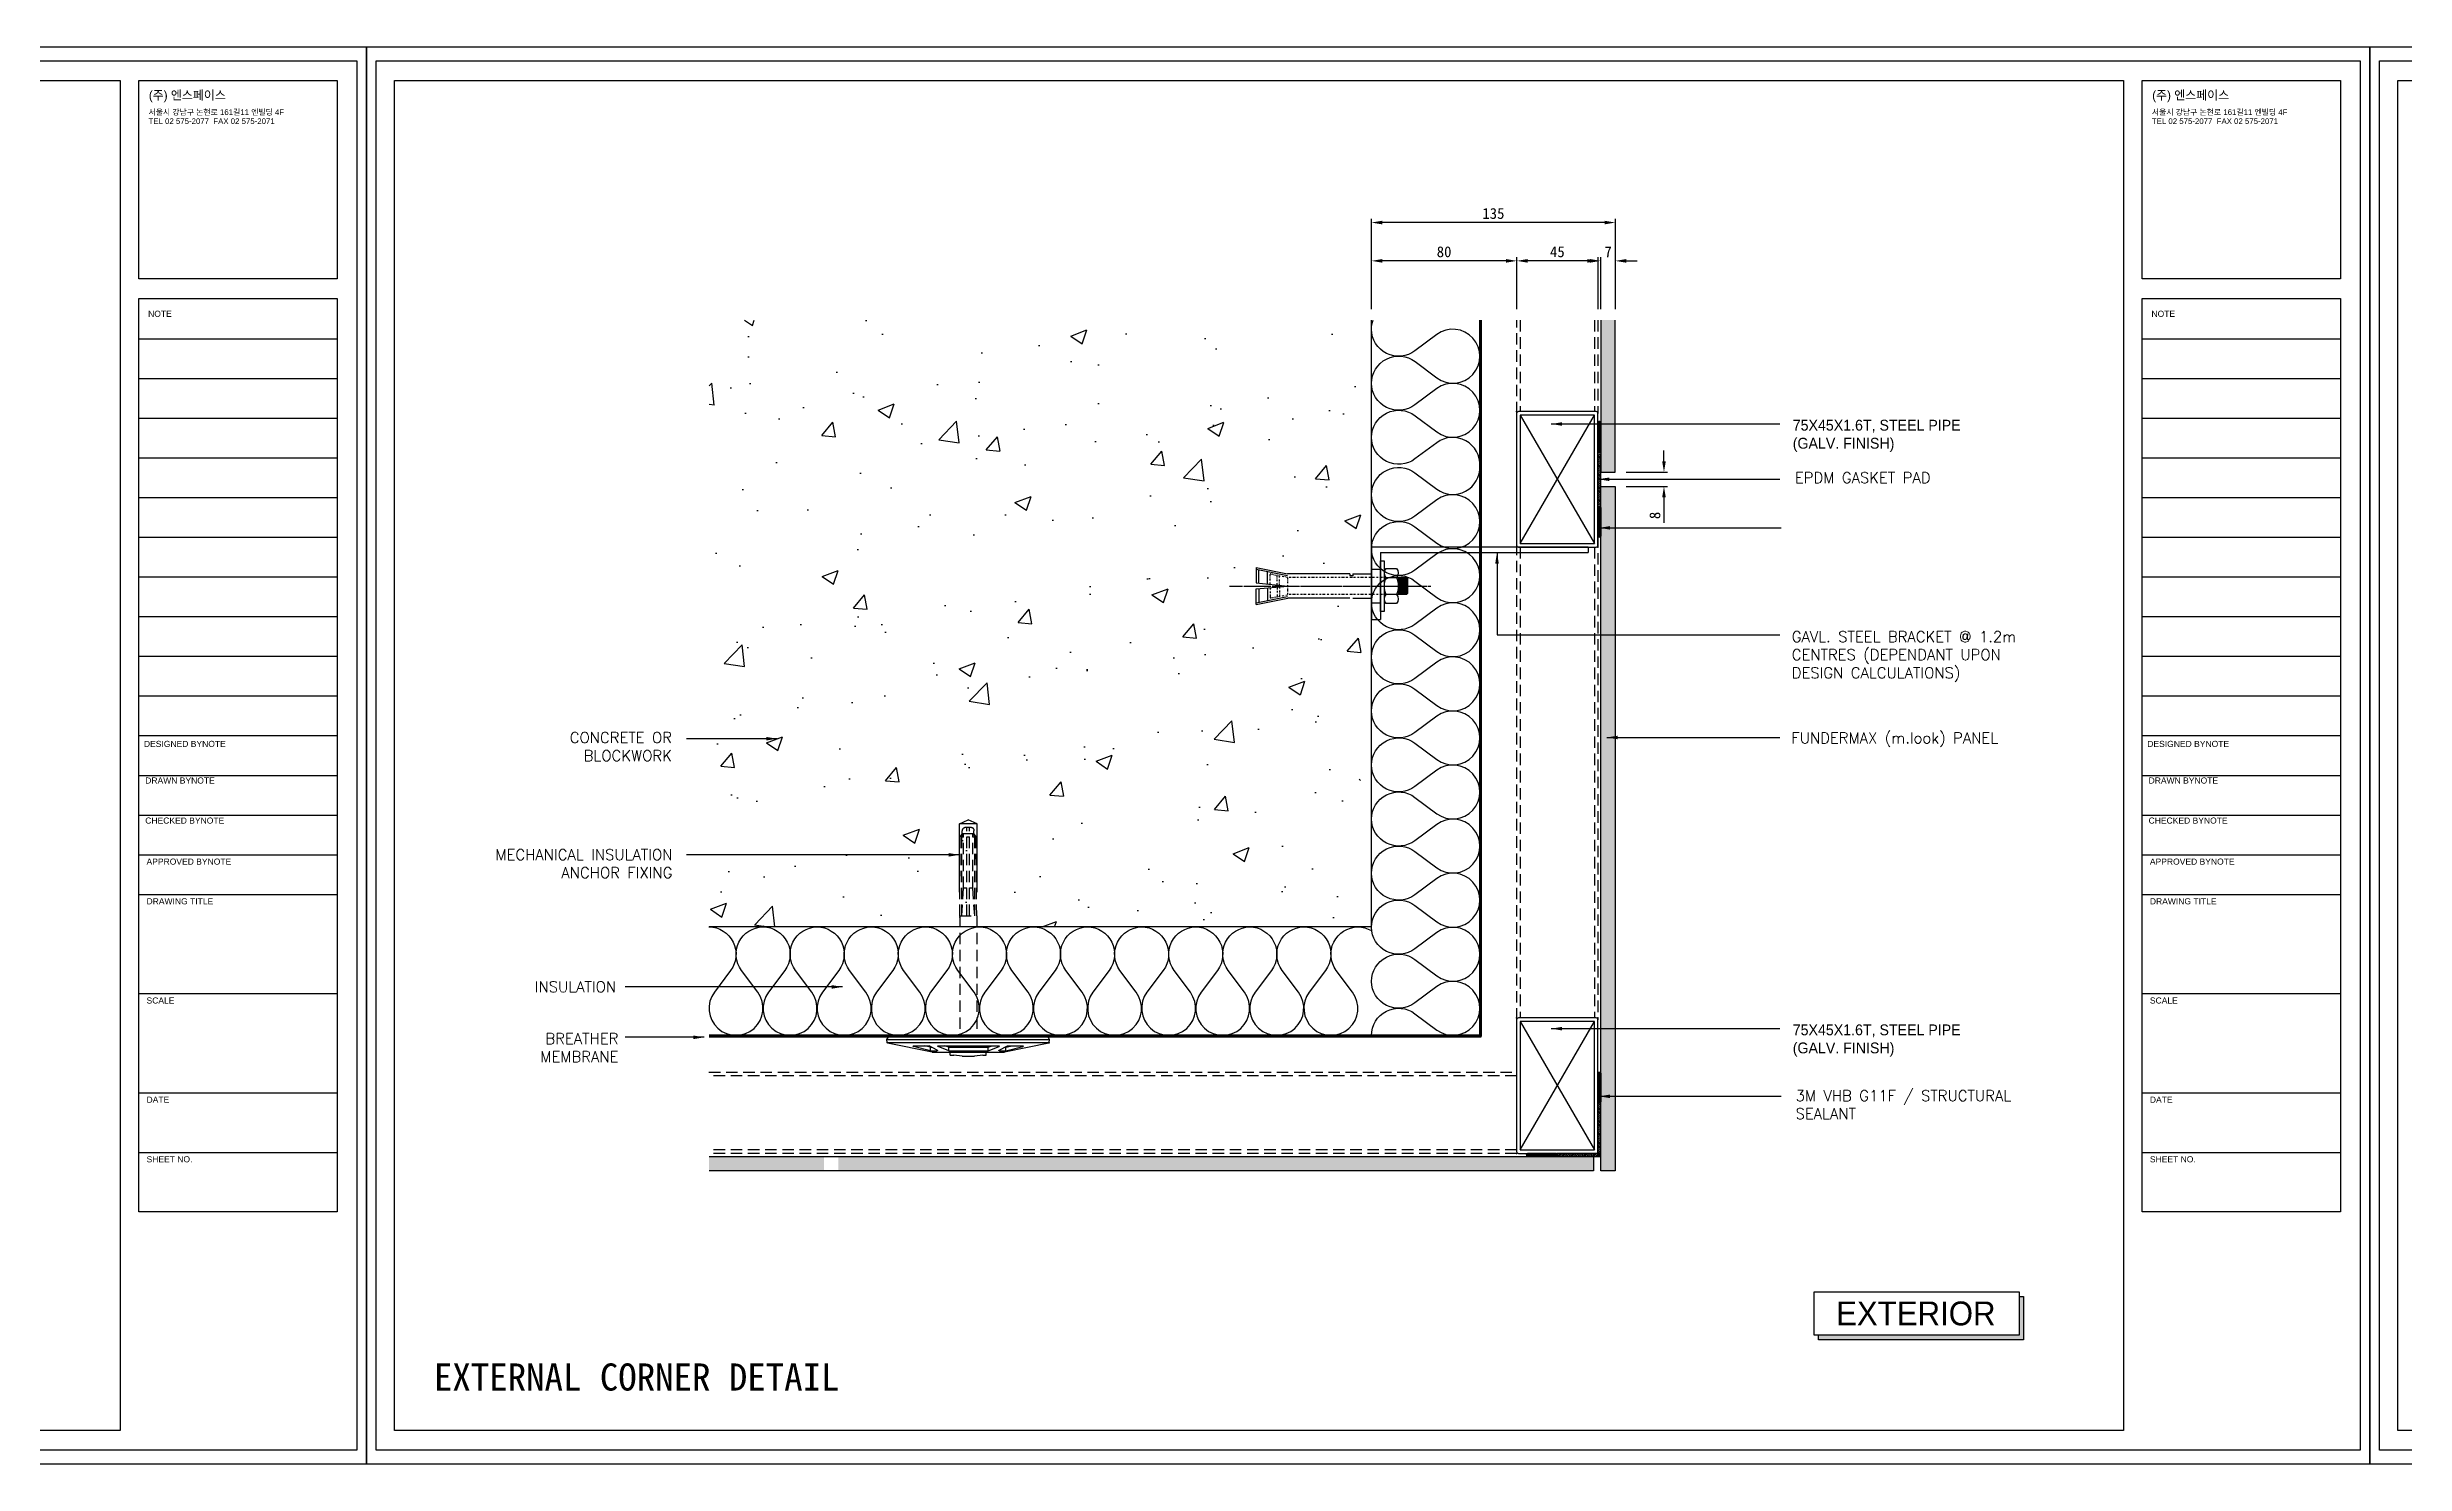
# Model space of a CAD drawing. Header units: millimetres. Extents: x 6755 to 21493, y 282 to 5565.
# Drawn here: x 17990 to 19294, y 2635 to 3419 of the extents above; entities that cross this region are included whole.
import ezdxf

# ---------------------------------------------------------------- set-up
doc = ezdxf.new("R2010")
doc.units = ezdxf.units.MM
doc.header["$MEASUREMENT"] = 0
for name, pattern in [('CENTER', [7.75, 7.25, -0.25, 0, -0.25]), ('DASHDOTX2', [2, 1, -0.5, 0, -0.5]), ('DASHED2', [9.525, 6.35, -3.175]), ('HIDDEN', [0.375, 0.25, -0.125])]:
    doc.linetypes.add(name, pattern=pattern)
for name, color, linetype in [('3', 3, 'Continuous'), ('Bolt', 1, 'Continuous'), ('BREATHER', 150, 'Continuous'), ('DIM', 1, 'Continuous'), ('Dims', 1, 'Continuous'), ('Dämmstoff Miwo', 6, 'Continuous'), ('INSULATION', 2, 'Continuous'), ('Pressings', 3, 'Continuous'), ('Rohbau', 4, 'Continuous'), ('Structure', 6, 'Continuous')]:
    doc.layers.add(name, color=color, linetype=linetype)
for name, color, linetype, true_color in [('4', 4, 'Continuous', 0x00ffff), ('Components', 7, 'Continuous', 0x000000), ('nt', 7, 'Continuous', 0x994c00), ('TE 07', 7, 'Continuous', 0x000000), ('TEXT', 2, 'Continuous', 0xffff00)]:
    doc.layers.add(name, color=color, linetype=linetype, true_color=true_color)
doc.styles.add('Arial', font='arial.ttf')
doc.styles.add('HY울릉도L', font='Dotum.ttf')
doc.styles.add('style1', font='simplex.shx')
doc.dimstyles.new('Telling', dxfattribs={"dimscale": 2, "dimtxt": 3, "dimasz": 3, "dimexe": 1, "dimexo": 3, "dimgap": 1, "dimtad": 1, "dimdec": 1, "dimrnd": 1, "dimdsep": 46, "dimtxsty": 'Standard', "dimcen": 3, "dimclrd": 1, "dimclre": 1, "dimclrt": 2, "dimadec": 0, "dimazin": 0, "dimtfac": 1, "dimtdec": 1, "dimtofl": 0, "dimtmove": 0, "dimatfit": 0, "dimfxl": 1, "dimtolj": 1, "dimtzin": 0, "dimlwe": -1, "dimarcsym": 0})

# ---------------------------------------------------------------- blocks, each defined once
blk = doc.blocks.new('AL-TEMPLATE')
at = {"color": 9, "true_color": 0xc0c0c0}
for p, q in [((2716.82, 1392.97), (2800.02, 1392.97)), ((2716.82, 1376.33), (2800.02, 1376.33)), ((2716.82, 1359.69), (2800.02, 1359.69)), ((2716.82, 1343.05), (2800.02, 1343.05)), ((2716.82, 1326.41), (2800.02, 1326.41)), ((2716.82, 1309.77), (2800.02, 1309.77)), ((2716.82, 1293.13), (2800.02, 1293.13)), ((2716.82, 1276.49), (2800.02, 1276.49)), ((2716.82, 1259.85), (2800.02, 1259.85)), ((2716.82, 1243.21), (2800.02, 1243.21)), ((2716.82, 1209.93), (2800.02, 1209.93)), ((2716.82, 1193.29), (2800.02, 1193.29)), ((2716.82, 1176.65), (2800.02, 1176.65)), ((2716.82, 1118.41), (2800.02, 1118.41)), ((2716.82, 1076.81), (2800.02, 1076.81)), ((2716.82, 1051.85), (2800.02, 1051.85))]:
    blk.add_line(p, q, dxfattribs=at)
for points in [[(1976.34, 1509.45), (2808.34, 1509.45), (2808.34, 927.05), (1976.34, 927.05)], [(2716.82, 1501.32), (2800.02, 1501.32), (2800.02, 1418.12), (2716.82, 1418.12)], [(2716.82, 1409.8), (2800.02, 1409.8), (2800.02, 1026.89), (2716.82, 1026.89)]]:
    blk.add_lwpolyline(points, close=True, dxfattribs=at)
for points in [[(2716.82, 1226.57), (2800.02, 1226.57)], [(2716.82, 1160.01), (2800.02, 1160.01)]]:
    blk.add_lwpolyline(points, dxfattribs=at)
at = {"layer": 'nt', "color": 254, "linetype": 'Continuous', "true_color": 0xd6d6d6}
blk.add_lwpolyline([(1972.34, 1515.25), (1972.34, 921.25), (2812.34, 921.25), (2812.34, 1515.25)], close=True, dxfattribs=at)
at = {"layer": 'TE 07'}
blk.add_lwpolyline([(1984.07, 1501.32), (2709.08, 1501.32), (2709.08, 935.18), (1984.07, 935.18)], close=True, dxfattribs=at)
at = {"color": 150, "true_color": 0x007fff, "insert": (2721.06, 1496.93), "char_height": 3.6698, "width": 35.1369, "attachment_point": 1, "line_spacing_factor": 0.963855}
blk.add_mtext('\\fExpo M;(주) 엔스페이스', dxfattribs=at)
at = {"color": 7, "true_color": 0xffffff, "insert": (2720.94, 1489.17), "char_height": 2.3487, "width": 61.8214, "attachment_point": 1, "line_spacing_factor": 0.963855, "style": 'Arial'}
blk.add_mtext('\\fArial;서울시 강남구 논현로 161길11 엔빌딩 4F\\PTEL 02 575-2077  FAX 02 575-2071', dxfattribs=at)
at = {"color": 9, "true_color": 0xc0c0c0, "char_height": 2.5559, "attachment_point": 1, "line_spacing_factor": 0.963855}
for s, insert, width in [('\\fArial;NOTE', (2720.76, 1404.73), 11.9173), ('\\fArial;DESIGNED BYNOTE', (2719.01, 1224.39), 36.0906), ('\\fArial;DRAWN BYNOTE', (2719.56, 1209.04), 30.9788), ('\\fArial;CHECKED BYNOTE', (2719.56, 1192.25), 35.0282), ('\\fArial;APPROVED BYNOTE', (2720.1, 1175.04), 37.5533), ('\\fArial;DRAWING TITLE', (2720.1, 1158.4), 29.8086), ('\\fArial;SCALE', (2720.1, 1116.8), 13.8111), ('\\fArial;DATE', (2720.1, 1075.2), 11.517), ('\\fArial;SHEET NO.', (2720.1, 1050.24), 21.1247)]:
    blk.add_mtext(s, dxfattribs=dict(at, insert=insert, width=width))
blk = doc.blocks.new('al-anchor')
at = {"layer": 'Bolt', "linetype": 'CENTER'}
blk.add_line((450.1, 842.4), (450.1, 731), dxfattribs=at)
at = {"layer": 'Bolt'}
for p, q in [((439.9, 827.7), (443.4, 810.2)), ((439.9, 827.7), (448.5, 827.7)), ((440.8, 827.7), (444.3, 810.3)), ((448.6, 826.2), (441.2, 826.2)), ((448.5, 827.7), (450.1, 810.2)), ((451.8, 827.7), (450.1, 810.2)), ((451.7, 826.2), (459.1, 826.2)), ((460.4, 827.7), (451.8, 827.7)), ((459.4, 827.7), (455.9, 810.3)), ((460.4, 827.7), (456.9, 810.3)), ((449.1, 821.3), (442.1, 821.3)), ((443.4, 775.8), (443.4, 810.2)), ((451.2, 821.3), (458.2, 821.3)), ((456.9, 775.8), (456.9, 810.3)), ((443.4, 774.2), (443.4, 763.9)), ((455.7, 774.2), (455.7, 775.8)), ((456.9, 775.8), (455.7, 775.8)), ((456.9, 774.2), (455.7, 774.2)), ((456.9, 774.2), (456.9, 763.9)), ((440.9, 763.9), (440.9, 758.9)), ((459.4, 763.9), (440.9, 763.9)), ((459.4, 763.9), (459.4, 758.9)), ((440.4, 749.9), (440.4, 755.9)), ((445.4, 744.4), (445.4, 755.9)), ((454.9, 748.9), (445.4, 748.9)), ((454.9, 748.4), (445.4, 748.4)), ((454.9, 747.9), (445.4, 747.9)), ((454.9, 747.4), (445.4, 747.4)), ((454.9, 746.9), (445.4, 746.9)), ((454.9, 746.4), (445.4, 746.4)), ((454.9, 745.9), (445.4, 745.9)), ((454.9, 745.4), (445.4, 745.4)), ((454.9, 744.9), (445.4, 744.9)), ((454.9, 744.4), (445.4, 744.4)), ((445.4, 744.4), (445.9, 743.9)), ((454.4, 743.9), (445.9, 743.9)), ((454.4, 743.9), (454.9, 744.4)), ((454.9, 755.9), (454.9, 744.4)), ((459.9, 755.9), (459.9, 749.9))]:
    blk.add_line(p, q, dxfattribs=at)
at = {"layer": 'Bolt', "linetype": 'DASHDOTX2'}
for p, q in [((443.5, 819.5), (445.3, 810.3)), ((449.2, 820), (444, 820)), ((449.6, 816.1), (444.1, 816.1)), ((449.7, 814.8), (444.4, 814.8)), ((445.4, 755.9), (445.4, 810.2)), ((445.4, 810.2), (454.9, 810.2)), ((450.6, 814.8), (455.9, 814.8)), ((450.7, 816.1), (456.1, 816.1)), ((451.1, 820), (456.3, 820)), ((454.9, 755.9), (454.9, 810.2)), ((456.8, 819.5), (455, 810.3))]:
    blk.add_line(p, q, dxfattribs=at)
at = {"layer": 'Bolt'}
blk.add_lwpolyline([(436, 758.9), (464, 758.9), (464, 756.9), (436, 756.9)], close=True, dxfattribs=at)
at = {"layer": 'Bolt', "linetype": 'DASHDOTX2'}
for centre, start, end in [((444, 819.5), 91.5299, 176.3045), ((456.3, 819.5), 3.6955, 88.4701)]:
    blk.add_arc(centre, 0.513, start, end, dxfattribs=at)
at = {"layer": 'Bolt'}
for centre, radius, start, end in [((442.9, 753.3), 3.58, 45.683, 134.317), ((450.1, 745.3), 11.6, 65.7903, 114.2097), ((457.4, 753.3), 3.58, 45.683, 134.317), ((442.9, 752.4), 3.58, 225.683, 314.317), ((450.1, 760.4), 11.6, 245.7903, 294.2097), ((457.4, 752.4), 3.58, 225.683, 314.317)]:
    blk.add_arc(centre, radius, start, end, dxfattribs=at)
blk = doc.blocks.new('AL-BRACKET')
at = {"layer": 'Pressings'}
for p, q in [((-5145.6, 4124.6), (-5185.6, 4124.6)), ((-5185.6, 4124.6), (-5185.6, 4119.6)), ((-5145.6, 4004.6), (-5145.6, 4124.6)), ((-5148.6, 4119.6), (-5185.6, 4119.6)), ((-5148.6, 4119.6), (-5148.6, 4004.6)), ((-5145.6, 4004.6), (-5148.6, 4004.6))]:
    blk.add_line(p, q, dxfattribs=at)
blk = doc.blocks.new('*D141')
at = {"layer": 'Defpoints', "color": 0, "transparency": 16777216}
for p in [(18857.5, 3183.4), (18857.5, 3175.4), (18884.4, 3183.4)]:
    blk.add_point(p, dxfattribs=at)
at = {"layer": 'Dims', "color": 1, "lineweight": -2, "transparency": 16777216}
for p, q in [((18884.4, 3189.4), (18884.4, 3195.4)), ((18884.4, 3169.4), (18884.4, 3155.4))]:
    blk.add_line(p, q, dxfattribs=at)
at = {"layer": 'Dims', "color": 1, "transparency": 16777216}
for p, q in [((18863.5, 3183.4), (18886.4, 3183.4)), ((18863.5, 3175.4), (18886.4, 3175.4))]:
    blk.add_line(p, q, dxfattribs=at)
for points in [[(18883.4, 3189.4), (18885.4, 3189.4), (18884.4, 3183.4)], [(18883.4, 3169.4), (18885.4, 3169.4), (18884.4, 3175.4)]]:
    blk.add_solid(points, dxfattribs=at)
at = {"layer": 'Dims', "color": 2, "transparency": 16777216, "insert": (18879.4, 3159.4), "char_height": 6, "attachment_point": 5, "rotation": 90}
blk.add_mtext('\\A1;8', dxfattribs=at)
blk = doc.blocks.new('75-45_pipe')
at = {"layer": '3', "color": 4}
for p, q in [((-3668.1, 5689.5), (-3739.1, 5648.5)), ((-3739.1, 5689.5), (-3668.1, 5648.5))]:
    blk.add_line(p, q, dxfattribs=at)
blk.add_lwpolyline([(-3740.1, 5646.5), (-3667.1, 5646.5, 0.414214), (-3666.1, 5647.5), (-3666.1, 5690.5, 0.414214), (-3667.1, 5691.5), (-3740.1, 5691.5, 0.414214), (-3741.1, 5690.5), (-3741.1, 5647.5, 0.414214)], format="xyb", close=True, dxfattribs=at)
blk.add_lwpolyline([(-3739.1, 5648.5), (-3668.1, 5648.5), (-3668.1, 5689.5), (-3739.1, 5689.5)], close=True, dxfattribs=at)
at = {"layer": 'DIM'}
for p in [(-3741.1, 5691.5), (-3666.1, 5691.5), (-3741.1, 5646.5), (-3666.1, 5646.5)]:
    blk.add_point(p, dxfattribs=at)
blk = doc.blocks.new('Insulation Anchor')
at = {"layer": 'Components'}
for p, q in [((23834.6, 1327.2), (23832.3, 1322.3)), ((23834.6, 1317.3), (23832.3, 1322.3)), ((23834.6, 1317.3), (23834.6, 1327.2)), ((23872.3, 1327.2), (23834.6, 1327.2)), ((23872.3, 1317.3), (23834.6, 1317.3))]:
    blk.add_line(p, q, dxfattribs=at)
for points in [[(23953.9, 1367.3), (23952.3, 1366.3)], [(23952.3, 1366.3), (23952.3, 1278.3)], [(23953.9, 1367.3), (23953.9, 1277.3)], [(23955.6, 1367.2), (23953.9, 1367.3)], [(23955.6, 1367.2), (23955.6, 1277.5)], [(23955.9, 1366.9), (23955.9, 1366.9), (23955.9, 1366.9), (23955.9, 1367), (23955.8, 1367), (23955.8, 1367.1), (23955.7, 1367.1), (23955.6, 1367.2)], [(23960.9, 1342.3), (23955.9, 1366.9)], [(23957.8, 1352.5), (23957.8, 1352.5), (23957.8, 1352.6), (23957.8, 1352.7), (23957.7, 1352.7), (23957.6, 1352.7), (23957.6, 1352.7), (23957.5, 1352.7), (23957.4, 1352.6), (23957.3, 1352.5), (23957.3, 1352.5)], [(23957.3, 1352.5), (23957.3, 1344.1)], [(23958.2, 1343.1), (23957.3, 1346.6)], [(23957.3, 1344.1), (23957.4, 1343.9)], [(23960.1, 1343.1), (23957.8, 1352.5)], [(23957.8, 1339), (23957.8, 1339), (23957.8, 1339.1), (23957.7, 1339.1), (23957.7, 1339.2), (23957.6, 1339.2), (23957.6, 1339.2), (23957.5, 1339.2), (23957.5, 1339.1), (23957.4, 1339.1), (23957.4, 1339), (23957.3, 1339), (23957.3, 1339), (23957.3, 1338.9)], [(23957.3, 1338.9), (23957.3, 1305.3)], [(23960.1, 1333.1), (23958.2, 1333.1), (23957.3, 1335.3)], [(23959.7, 1339.4), (23957.4, 1343.9)], [(23960.1, 1333.1), (23957.8, 1339)], [(23958.2, 1343.1), (23958.2, 1342.4)], [(23960.1, 1343.1), (23958.2, 1343.1)], [(23958.2, 1333.1), (23958.2, 1311.2)], [(23959.7, 1339.4), (23959.7, 1339.4), (23959.7, 1339.3), (23959.8, 1339.3), (23959.8, 1339.3), (23959.9, 1339.3), (23960, 1339.3), (23960, 1339.3), (23960, 1339.3), (23960, 1339.4), (23960.1, 1339.4), (23960.1, 1339.5), (23960.1, 1339.5)], [(23960.1, 1343.1), (23960.1, 1339.5)], [(23960.1, 1333.1), (23960.1, 1311.2)], [(23960.9, 1342.3), (23960.9, 1302.3)], [(23962.6, 1332.3), (23960.9, 1332.3)], [(23962.6, 1332.3), (23962.6, 1330.3)], [(23958.2, 1327.2), (23957.3, 1327.2)], [(23963.1, 1325.6), (23962.6, 1330.3)], [(23962.6, 1314.3), (23963.1, 1318.9)], [(23963.1, 1325.6), (23963.1, 1318.9)], [(23958.2, 1317.4), (23957.3, 1317.4)], [(23960.1, 1311.2), (23958.2, 1311.2), (23957.3, 1309)], [(23957.3, 1305.3), (23957.3, 1305.2), (23957.4, 1305.2), (23957.4, 1305.1), (23957.5, 1305.1), (23957.5, 1305.1), (23957.6, 1305.1), (23957.6, 1305.1), (23957.7, 1305.1), (23957.7, 1305.1), (23957.8, 1305.1), (23957.8, 1305.2)], [(23959.7, 1305.1), (23957.4, 1300.6)], [(23960.1, 1311.2), (23957.8, 1305.2)], [(23960.1, 1305), (23960.1, 1305.1), (23960.1, 1305.1), (23960, 1305.2), (23960, 1305.2), (23960, 1305.3), (23959.9, 1305.3), (23959.8, 1305.3), (23959.8, 1305.2), (23959.7, 1305.2), (23959.7, 1305.2), (23959.7, 1305.1)], [(23960.1, 1305), (23960.1, 1301.4)], [(23962.6, 1312.3), (23960.9, 1312.3)], [(23962.6, 1314.3), (23962.6, 1312.3)], [(23955.9, 1277.7), (23960.9, 1302.3)], [(23960.1, 1301.4), (23958.2, 1301.4), (23957.3, 1297.9)], [(23957.4, 1300.6), (23957.3, 1300.4)], [(23957.3, 1300.4), (23957.3, 1292.2)], [(23957.3, 1292.2), (23957.3, 1292.1), (23957.3, 1292), (23957.4, 1292), (23957.4, 1291.9), (23957.5, 1291.9), (23957.5, 1291.9), (23957.6, 1291.9), (23957.6, 1291.9), (23957.7, 1291.9), (23957.7, 1291.9), (23957.8, 1291.9), (23957.8, 1292), (23957.8, 1292), (23957.8, 1292.1)], [(23960.1, 1301.4), (23957.8, 1292.1)], [(23958.2, 1302.3), (23958.2, 1301.4)], [(23955.6, 1277.5), (23953.9, 1277.3), (23952.3, 1278.3)], [(23955.6, 1277.5), (23955.7, 1277.5), (23955.8, 1277.5), (23955.8, 1277.5), (23955.9, 1277.5), (23955.9, 1277.6), (23955.9, 1277.6), (23955.9, 1277.7)]]:
    blk.add_lwpolyline(points, dxfattribs=at)
at = {"layer": 'Components', "linetype": 'HIDDEN', "ltscale": 25}
for points in [[(23838.4, 1325.6), (23838.3, 1325.5), (23838.2, 1325.5), (23838.1, 1325.5), (23838, 1325.5), (23837.9, 1325.5), (23837.8, 1325.4), (23837.7, 1325.4), (23837.6, 1325.3), (23837.5, 1325.3), (23837.4, 1325.3), (23837.3, 1325.2), (23837.3, 1325.2), (23837.2, 1325.1), (23837.1, 1325.1), (23837.1, 1325), (23837, 1324.9), (23836.9, 1324.9), (23836.8, 1324.8), (23836.8, 1324.7), (23836.7, 1324.6), (23836.7, 1324.6), (23836.6, 1324.5), (23836.6, 1324.4), (23836.6, 1324.3), (23836.5, 1324.2), (23836.5, 1324.1), (23836.4, 1324), (23836.4, 1323.9), (23836.4, 1323.9), (23836.4, 1323.7), (23836.3, 1323.7), (23836.3, 1323.5)], [(23836.3, 1321), (23836.3, 1320.9), (23836.4, 1320.8), (23836.4, 1320.8), (23836.4, 1320.6), (23836.4, 1320.5), (23836.5, 1320.5), (23836.5, 1320.3), (23836.6, 1320.3), (23836.6, 1320.2), (23836.6, 1320), (23836.7, 1320), (23836.7, 1319.9), (23836.8, 1319.8), (23836.8, 1319.8), (23836.9, 1319.7), (23837, 1319.6), (23837.1, 1319.6), (23837.1, 1319.5), (23837.2, 1319.4), (23837.3, 1319.3), (23837.3, 1319.3), (23837.4, 1319.3), (23837.5, 1319.2), (23837.6, 1319.2), (23837.7, 1319.1), (23837.8, 1319.1), (23837.9, 1319.1), (23838, 1319.1), (23838.1, 1319.1), (23838.2, 1319.1), (23838.3, 1319.1), (23838.4, 1319.1)], [(23836.4, 1323.5), (23836.4, 1321)], [(23885.5, 1323), (23836.4, 1323)], [(23885.5, 1321.5), (23836.4, 1321.5)], [(23839.8, 1325.6), (23838.4, 1325.6)], [(23839.8, 1319.1), (23838.4, 1319.1)], [(23841.8, 1326.7), (23839.8, 1325.5)], [(23841.8, 1325.8), (23839.8, 1325.2)], [(23839.8, 1325.5), (23839.8, 1319.1)], [(23870, 1324.9), (23839.8, 1324.9)], [(23870, 1319.8), (23839.8, 1319.8)], [(23841.8, 1318.7), (23839.8, 1319.3)], [(23841.8, 1317.9), (23839.8, 1319.1)], [(23885.5, 1327), (23841.8, 1326.7)], [(23841.8, 1326.7), (23841.8, 1326.7)], [(23885.5, 1325.8), (23841.8, 1325.8)], [(23841.8, 1325.8), (23841.8, 1324.9)], [(23841.8, 1323), (23841.8, 1321.5)], [(23841.8, 1319.8), (23841.8, 1318.7)], [(23885.5, 1318.7), (23841.8, 1318.7)], [(23885.5, 1325.8), (23870, 1324.9)], [(23870, 1324.9), (23870, 1323)], [(23870, 1321.5), (23870, 1319.8)], [(23885.5, 1318.7), (23870, 1319.8)], [(23885.5, 1327), (23952.3, 1327)], [(23885.5, 1327), (23885.5, 1317.5)], [(23885.5, 1317.6), (23841.8, 1317.9)], [(23841.8, 1317.9), (23841.8, 1317.9)], [(23885.5, 1317.6), (23952.3, 1317.6)]]:
    blk.add_lwpolyline(points, dxfattribs=at)
blk = doc.blocks.new('*D168')
at = {"layer": 'Defpoints', "color": 0, "transparency": 16777216}
for p in [(18849.5, 3300.3), (18849.5, 3267.6), (18857.5, 3267.6)]:
    blk.add_point(p, dxfattribs=at)
at = {"layer": 'Dims', "color": 1, "transparency": 16777216}
for p, q in [((18849.5, 3273.6), (18849.5, 3302.3)), ((18857.5, 3273.6), (18857.5, 3302.3))]:
    blk.add_line(p, q, dxfattribs=at)
at = {"layer": 'Dims', "color": 1, "lineweight": -2, "transparency": 16777216}
for p, q in [((18843.5, 3300.3), (18837.5, 3300.3)), ((18863.5, 3300.3), (18869.5, 3300.3))]:
    blk.add_line(p, q, dxfattribs=at)
at = {"layer": 'Dims', "color": 1, "transparency": 16777216}
for points in [[(18843.5, 3301.3), (18843.5, 3299.3), (18849.5, 3300.3)], [(18863.5, 3301.3), (18863.5, 3299.3), (18857.5, 3300.3)]]:
    blk.add_solid(points, dxfattribs=at)
at = {"layer": 'Dims', "color": 2, "transparency": 16777216, "insert": (18853.5, 3305.3), "char_height": 6, "attachment_point": 5}
blk.add_mtext('\\A1;7', dxfattribs=at)
blk = doc.blocks.new('*D169')
at = {"layer": 'Defpoints', "color": 0, "transparency": 16777216}
for p in [(18802.9, 3300.3), (18802.9, 3267.6), (18847.9, 3267.6)]:
    blk.add_point(p, dxfattribs=at)
at = {"layer": 'Dims', "color": 1, "transparency": 16777216}
for p, q in [((18802.9, 3273.6), (18802.9, 3302.3)), ((18847.9, 3273.6), (18847.9, 3302.3))]:
    blk.add_line(p, q, dxfattribs=at)
at = {"layer": 'Dims', "color": 1, "lineweight": -2, "transparency": 16777216}
blk.add_line((18841.9, 3300.3), (18808.9, 3300.3), dxfattribs=at)
at = {"layer": 'Dims', "color": 1, "transparency": 16777216}
for points in [[(18808.9, 3301.3), (18808.9, 3299.3), (18802.9, 3300.3)], [(18841.9, 3301.3), (18841.9, 3299.3), (18847.9, 3300.3)]]:
    blk.add_solid(points, dxfattribs=at)
at = {"layer": 'Dims', "color": 2, "transparency": 16777216, "insert": (18825.4, 3305.3), "char_height": 6, "attachment_point": 5}
blk.add_mtext('\\A1;45', dxfattribs=at)
blk = doc.blocks.new('*D170')
at = {"layer": 'Defpoints', "color": 0, "transparency": 16777216}
for p in [(18722.5, 3300.3), (18722.5, 3268.2), (18802.9, 3268.2)]:
    blk.add_point(p, dxfattribs=at)
at = {"layer": 'Dims', "color": 1, "transparency": 16777216}
for p, q in [((18722.5, 3274.2), (18722.5, 3302.3)), ((18802.9, 3274.2), (18802.9, 3302.3))]:
    blk.add_line(p, q, dxfattribs=at)
at = {"layer": 'Dims', "color": 1, "lineweight": -2, "transparency": 16777216}
blk.add_line((18796.9, 3300.3), (18728.5, 3300.3), dxfattribs=at)
at = {"layer": 'Dims', "color": 1, "transparency": 16777216}
for points in [[(18728.5, 3301.3), (18728.5, 3299.3), (18722.5, 3300.3)], [(18796.9, 3301.3), (18796.9, 3299.3), (18802.9, 3300.3)]]:
    blk.add_solid(points, dxfattribs=at)
at = {"layer": 'Dims', "color": 2, "transparency": 16777216, "insert": (18762.7, 3305.3), "char_height": 6, "attachment_point": 5}
blk.add_mtext('\\A1;80', dxfattribs=at)
blk = doc.blocks.new('*D171')
at = {"layer": 'Defpoints', "color": 0, "transparency": 16777216}
for p in [(18722.5, 3321.5), (18722.5, 3267.6), (18857.5, 3267.6)]:
    blk.add_point(p, dxfattribs=at)
at = {"layer": 'Dims', "color": 1, "transparency": 16777216}
for p, q in [((18722.5, 3273.6), (18722.5, 3323.5)), ((18857.5, 3273.6), (18857.5, 3323.5))]:
    blk.add_line(p, q, dxfattribs=at)
at = {"layer": 'Dims', "color": 1, "lineweight": -2, "transparency": 16777216}
blk.add_line((18851.5, 3321.5), (18728.5, 3321.5), dxfattribs=at)
at = {"layer": 'Dims', "color": 1, "transparency": 16777216}
for points in [[(18728.5, 3322.5), (18728.5, 3320.5), (18722.5, 3321.5)], [(18851.5, 3322.5), (18851.5, 3320.5), (18857.5, 3321.5)]]:
    blk.add_solid(points, dxfattribs=at)
at = {"layer": 'Dims', "color": 2, "transparency": 16777216, "insert": (18790, 3326.5), "char_height": 6, "attachment_point": 5}
blk.add_mtext('\\A1;135', dxfattribs=at)

msp = doc.modelspace()

# ---------------------------------------------------------------- hatches: boundary and pattern name
h = msp.add_hatch()
h.set_pattern_fill('NET3', color=256, scale=0.15, angle=90, style=0)
h.set_pattern_definition([(270, (22848.43273, -1965.1876), (-0.47625, 3e-17), []), (210, (22848.43273, -1965.1876), (-0.238125, 0.4124446), []), (150, (22848.43273, -1965.1876), (0.238125, 0.4124446), [])])
h.paths.add_polyline_path([(18847.876, 3194.863, 0.41421356), (18848.376, 3194.363), (18848.976, 3194.363, 0.41421356), (18849.476, 3194.863), (18849.476, 3210.863, 0.41421356), (18848.976, 3211.363), (18848.376, 3211.363, 0.41421356), (18847.876, 3210.863)])
h = msp.add_hatch()
h.set_pattern_fill('JIS_WOOD', color=256, angle=90, style=0)
h.set_pattern_definition([(135, (22848.4327, 8300.4142), (-0.5, -0.5), [])])
h.paths.add_polyline_path([(18847.876, 3193.363), (18847.876, 3165.363), (18849.476, 3165.363), (18849.476, 3193.363)])
h = msp.add_hatch()
h.set_pattern_fill('NET3', color=256, scale=0.15, angle=90, style=0)
h.set_pattern_definition([(90, (22848.43273, 8323.9142), (-0.47625, 3e-17), []), (150, (22848.43273, 8323.9142), (-0.238125, -0.4124446), []), (210, (22848.43273, 8323.9142), (0.238125, -0.4124446), [])])
h.paths.add_polyline_path([(18848.376, 3164.363, 0.41421356), (18847.876, 3163.863), (18847.876, 3147.863, 0.41421356), (18848.376, 3147.363), (18848.976, 3147.363, 0.41421356), (18849.476, 3147.863), (18849.476, 3163.863, 0.41421356), (18848.976, 3164.363)])
h = msp.add_hatch()
h.set_pattern_fill('NET3', color=256, scale=0.15, angle=90, style=0)
h.set_pattern_definition([(90, (22848.43273, 8010.82396), (-0.47625, 3e-17), []), (150, (22848.43273, 8010.82396), (-0.238125, -0.4124446), []), (210, (22848.43273, 8010.82396), (0.238125, -0.4124446), [])])
h.paths.add_polyline_path([(18848.376, 2851.273, 0.41421356), (18847.876, 2850.773), (18847.876, 2834.773, 0.41421356), (18848.376, 2834.273), (18848.976, 2834.273, 0.41421356), (18849.476, 2834.773), (18849.476, 2850.773, 0.41421356), (18848.976, 2851.273)])
h = msp.add_hatch()
h.set_pattern_fill('JIS_WOOD', color=256, angle=-90, style=0)
h.set_pattern_definition([(315, (14848.9195, -2300.77785), (0.5, 0.5), [])])
h.paths.add_polyline_path([(18849.476, 2806.273), (18849.476, 2834.273), (18847.876, 2834.273), (18847.876, 2806.273)])
h = msp.add_hatch()
h.set_pattern_fill('NET3', color=256, scale=0.15, style=0)
h.set_pattern_definition([(180, (13648.8252, -1194.28356), (0, 0.47625), []), (120, (13648.8252, -1194.28356), (0.4124446, 0.238125), []), (60, (13648.8252, -1194.28356), (0.4124446, -0.238125), [])])
h.paths.add_polyline_path([(18808.876, 2806.273, 0.41421356), (18808.376, 2805.773), (18808.376, 2805.173, 0.41421356), (18808.876, 2804.673), (18824.876, 2804.673, 0.41421356), (18825.376, 2805.173), (18825.376, 2805.773, 0.41421356), (18824.876, 2806.273)])
h = msp.add_hatch()
h.set_pattern_fill('JIS_WOOD', color=256, style=0)
h.set_pattern_definition([(45, (23956.527, -1194.28356), (-0.5, 0.5), [])])
h.paths.add_polyline_path([(18849.476, 2806.273), (18825.376, 2806.273), (18825.376, 2804.673), (18849.476, 2804.673)])
at = {"layer": '4'}
h = msp.add_hatch(dxfattribs=at)
h.set_pattern_fill('AR-SAND', color=30, scale=0.2, style=0)
h.set_pattern_definition([(37.5, (18273.24, -1812.882), (-0.320006, 9.788265), [0, -7.7216, 0, -8.636, 0, -8.255]), (7.5, (18273.24, -1812.882), (8.990466, 14.336502), [0, -4.1656, 0, -6.9596, 0, -2.667]), (327.5, (18266.992, -1812.882), (15.819847, 0.028744), [0, -2.54, 0, -9.144, 0, -11.938]), (317.5, (18266.992, -1812.882), (15.27113, 4.458586), [0, -1.27, 0, -5.9944, 0, -6.858])])
h.paths.add_polyline_path([(18849.476, 3267.552), (18857.476, 3267.552), (18857.476, 3183.363), (18849.476, 3183.363)])
h.paths.add_polyline_path([(18849.476, 3175.363), (18857.476, 3175.363), (18857.476, 2796.673), (18849.476, 2796.673)])
h.paths.add_polyline_path([(18427.521, 2804.673), (18427.521, 2796.673), (18845.476, 2796.673), (18845.476, 2804.673)])
h.paths.add_polyline_path([(18419.521, 2796.673), (18419.521, 2804.673), (18355.915, 2804.673), (18355.915, 2796.673)])
at = {"layer": 'DIM'}
msp.add_hatch(color=6, dxfattribs=at).paths.add_polyline_path([(19083.372, 2727.18), (19080.975, 2727.18), (19080.975, 2705.644), (18969.94, 2705.644), (18969.94, 2703.084), (19083.372, 2703.084)])
at = {"layer": 'Structure'}
h = msp.add_hatch(dxfattribs=at)
h.set_pattern_fill('AR-CONC', color=256, scale=0.5, style=0)
h.set_pattern_definition([(50, (18259, -1763.776), (91.0923, -7.9695), [9.525, -104.775]), (355, (18259, -1763.78), (-17.6217, 95.5284), [7.62, -83.8203]), (100.4514, (18266.59, -1764.44), (73.4706, 87.5589), [8.095, -89.0451]), (46.1842, (18259, -1738.38), (135.5395, -21.0212), [14.2875, -157.1625]), (96.6356, (18270.3, -1740.13), (118.702, 123.713), [12.1425, -133.5678]), (351.184, (18259, -1738.38), (118.702, 123.713), [11.43, -125.73]), (21, (18271.7, -1744.726), (75.8072, -51.1326), [9.525, -104.775]), (326, (18271.7, -1744.73), (30.901, 92.094), [7.62, -83.82]), (71.4514, (18278.02, -1748.99), (106.7082, 40.9614), [8.095, -89.045]), (37.5, (18259, -1763.776), (1.5443, 42.27752), [0, -82.804, 0, -85.09, 0, -84.1375]), (7.5, (18259, -1763.776), (33.40983, 50.0903), [0, -48.514, 0, -80.899, 0, -32.0675]), (327.5, (18230.68, -1763.776), (67.7953, -2.86437), [0, -31.75, 0, -99.06, 0, -131.445]), (317.5, (18217.98, -1763.776), (74.0646, 12.71325), [0, -41.275, 0, -65.786, 0, -93.345])])
h.paths.add_polyline_path([(18722.476, 2931.673), (18355.915, 2931.673), (18355.915, 3267.552), (18722.476, 3267.552)])

# ---------------------------------------------------------------- linework, layer by layer
at = {"layer": '3', "color": 8, "linetype": 'DASHED2'}
for p, q in [((18802.876, 3215.863), (18802.876, 3267.552)), ((18804.876, 3267.552), (18804.876, 3216.863)), ((18845.876, 3267.552), (18845.876, 3216.863)), ((18847.876, 3267.552), (18847.876, 3215.863)), ((18802.876, 2880.273), (18802.876, 3157.608)), ((18847.876, 3157.608), (18847.876, 2880.273)), ((18804.876, 3141.863), (18804.876, 2881.273)), ((18845.876, 3141.863), (18845.876, 2881.273)), ((18355.786, 2851.273), (18802.876, 2851.273)), ((18802.876, 2849.273), (18355.786, 2849.273)), ((18802.876, 2808.273), (18355.786, 2808.273)), ((18802.876, 2806.273), (18355.786, 2806.273))]:
    msp.add_line(p, q, dxfattribs=at)
at = {"layer": '4', "color": 30}
for points in [[(18849.476, 3267.552), (18849.476, 3183.363), (18857.476, 3183.363), (18857.476, 3267.552)], [(18355.915, 2804.673), (18845.476, 2804.673), (18845.476, 2796.673), (18355.915, 2796.673)]]:
    msp.add_lwpolyline(points, dxfattribs=at)
msp.add_lwpolyline([(18857.476, 3175.363), (18857.476, 2796.673), (18849.476, 2796.673), (18849.476, 3175.363)], close=True, dxfattribs=at)
at = {"layer": 'BREATHER', "linetype": 'HIDDEN', "ltscale": 25, "const_width": 1}
for points in [[(18783.239, 3267.552), (18783.253, 2870.897)], [(18355.915, 2870.915), (18783.253, 2870.897)]]:
    msp.add_lwpolyline(points, dxfattribs=at)
at = {"layer": 'Components'}
for points in [[(18847.876, 3210.863), (18847.876, 3194.863, 0.41421356), (18848.376, 3194.363), (18848.976, 3194.363, 0.41421356), (18849.476, 3194.863), (18849.476, 3210.863, 0.41421356), (18848.976, 3211.363), (18848.376, 3211.363, 0.41421356), (18847.876, 3210.863)], [(18847.876, 3147.863), (18847.876, 3163.863, -0.41421356), (18848.376, 3164.363), (18848.976, 3164.363, -0.41421356), (18849.476, 3163.863), (18849.476, 3147.863, -0.41421356), (18848.976, 3147.363), (18848.376, 3147.363, -0.41421356), (18847.876, 3147.863)], [(18847.876, 2834.773), (18847.876, 2850.773, -0.41421356), (18848.376, 2851.273), (18848.976, 2851.273, -0.41421356), (18849.476, 2850.773), (18849.476, 2834.773, -0.41421356), (18848.976, 2834.273), (18848.376, 2834.273, -0.41421356), (18847.876, 2834.773)], [(18824.876, 2806.273), (18808.876, 2806.273, 0.41421356), (18808.376, 2805.773), (18808.376, 2805.173, 0.41421356), (18808.876, 2804.673), (18824.876, 2804.673, 0.41421356), (18825.376, 2805.173), (18825.376, 2805.773, 0.41421356), (18824.876, 2806.273)]]:
    msp.add_lwpolyline(points, format="xyb", dxfattribs=at)
for points in [[(18847.876, 3193.363), (18847.876, 3165.363), (18849.476, 3165.363), (18849.476, 3193.363)], [(18849.476, 2806.273), (18849.476, 2834.273), (18847.876, 2834.273), (18847.876, 2806.273)], [(18849.476, 2806.273), (18825.376, 2806.273), (18825.376, 2804.673), (18849.476, 2804.673)]]:
    msp.add_lwpolyline(points, close=True, dxfattribs=at)
at = {"layer": 'DIM', "color": 6}
msp.add_lwpolyline([(18967.543, 2729.741), (19080.975, 2729.741), (19080.975, 2705.644), (18967.543, 2705.644)], close=True, dxfattribs=at)
msp.add_lwpolyline([(19080.975, 2727.18), (19083.372, 2727.18), (19083.372, 2703.084), (18969.94, 2703.084), (18969.94, 2705.644)], dxfattribs=at)
at = {"layer": 'Dämmstoff Miwo'}
msp.add_line((18720.776, 2931.673), (18467.476, 2931.673), dxfattribs=at)
at = {"layer": 'INSULATION'}
for p, q in [((18782.501, 2870.898), (18782.47, 3267.552)), ((18783.253, 2871.673), (18355.915, 2871.673))]:
    msp.add_line(p, q, dxfattribs=at)
for points in [[(18722.476, 2871.539, -0.61720134), (18746.605, 2883.64), (18758.645, 2874.613, 1.98288671), (18758.684, 2898.63), (18746.566, 2889.606, -0.61124568), (18722.476, 2901.526, -0.61592552), (18746.605, 2913.571), (18758.645, 2904.544, 1.98288671), (18758.684, 2928.562), (18746.566, 2919.538, -0.61124555), (18722.476, 2931.458, -0.61592565), (18746.605, 2943.503), (18758.645, 2934.476, 1.98288671), (18758.684, 2958.493), (18746.566, 2949.469, -0.61124553), (18722.476, 2961.389, -0.61592568), (18746.605, 2973.434), (18758.645, 2964.407, 1.98288671), (18758.684, 2988.425), (18746.566, 2979.401, -0.61124574), (18722.476, 2991.321, -0.61592545), (18746.605, 3003.366), (18758.645, 2994.339, 1.98288671), (18758.684, 3018.357), (18746.566, 3009.333, -0.61124518), (18722.476, 3021.253, -0.61592604), (18746.605, 3033.298), (18758.645, 3024.271, 1.98288671), (18758.684, 3048.288), (18746.566, 3039.264, -0.61124506), (18722.476, 3051.184, -0.61592616), (18746.605, 3063.229), (18758.645, 3054.202, 1.98288671), (18758.684, 3078.22), (18746.566, 3069.196, -0.61124503), (18722.476, 3081.116, -0.61592619), (18746.605, 3093.161), (18758.645, 3084.134, 1.98288671), (18758.684, 3108.152), (18746.566, 3099.127, -0.61124525), (18722.476, 3111.047, -0.61592596), (18746.605, 3123.093), (18758.645, 3114.065, 1.98288671), (18758.684, 3138.083), (18746.566, 3129.059, -0.61124575), (18722.476, 3140.979, -0.61592544), (18746.605, 3153.024), (18758.645, 3143.997, 1.98288671), (18758.684, 3168.015), (18746.566, 3158.991, -0.61124564), (18722.476, 3170.911, -0.61592556), (18746.605, 3182.956), (18758.645, 3173.929, 0.63369107), (18782.458, 3186.673, 0.63804134), (18758.698, 3199.68), (18746.579, 3190.656, -0.61124568), (18722.49, 3202.576, -0.61592552), (18746.619, 3214.621), (18758.658, 3205.594, 1.98288671), (18758.698, 3229.612), (18746.579, 3220.588, -0.61124555), (18722.49, 3232.508, -0.61592565), (18746.619, 3244.553), (18758.658, 3235.526, 1.98288671), (18758.698, 3259.544), (18746.579, 3250.519, -0.61124553), (18722.49, 3262.439, -0.08662722), (18723.402, 3267.552, -0.08662722)], [(18355.786, 2931.673, -0.61592616), (18367.832, 2907.544), (18358.805, 2895.505, 1.98288671), (18382.822, 2895.465), (18373.798, 2907.584, -0.61124503), (18385.718, 2931.673, -0.61592619), (18397.763, 2907.544), (18388.736, 2895.505, 1.98288671), (18412.754, 2895.465), (18403.73, 2907.584, -0.61124525), (18415.65, 2931.673, -0.61592596), (18427.695, 2907.544), (18418.668, 2895.505, 1.98288671), (18442.686, 2895.465), (18433.661, 2907.584, -0.61124575), (18445.581, 2931.673, -0.61592544), (18457.626, 2907.544), (18448.599, 2895.505, 1.98288671), (18472.617, 2895.465), (18463.593, 2907.584, -0.61124564), (18475.513, 2931.673, -0.61592565), (18487.558, 2907.544), (18478.531, 2895.505, 1.98288671), (18502.549, 2895.465), (18493.525, 2907.584, -0.61124553), (18505.445, 2931.673, -0.61592568), (18517.49, 2907.544), (18508.463, 2895.505, 1.98288671), (18532.48, 2895.465), (18523.456, 2907.584, -0.61124574), (18535.376, 2931.673, -0.61592545), (18547.421, 2907.544), (18538.394, 2895.505, 1.98288671), (18562.412, 2895.465), (18553.388, 2907.584, -0.61124518), (18565.308, 2931.673, -0.61592604), (18577.353, 2907.544), (18568.326, 2895.505, 1.98288671), (18592.344, 2895.465), (18583.319, 2907.584, -0.61124506), (18595.239, 2931.673, -0.61592616), (18607.285, 2907.544), (18598.258, 2895.505, 1.98288671), (18622.275, 2895.465), (18613.251, 2907.584, -0.61124503), (18625.171, 2931.673, -0.61592619), (18637.216, 2907.544), (18628.189, 2895.505, 1.98288671), (18652.207, 2895.465), (18643.183, 2907.584, -0.61124525), (18655.103, 2931.673, -0.61592596), (18667.148, 2907.544), (18658.121, 2895.505, 1.98288671), (18682.138, 2895.465), (18673.114, 2907.584, -0.61124575), (18685.034, 2931.673, -0.61592544), (18697.079, 2907.544), (18688.052, 2895.505, 1.98288671), (18712.07, 2895.465), (18703.046, 2907.584, -0.61124564), (18714.966, 2931.673, -0.13103483), (18722.476, 2929.641)]]:
    msp.add_lwpolyline(points, format="xyb", dxfattribs=at)
at = {"layer": 'Rohbau', "color": 0, "lineweight": -3}
for p, q in [((18715.622, 3013.412), (18716.375, 3012.659)), ((18672.931, 2931.843), (18673.101, 2931.673)), ((18720.661, 2931.843), (18720.83, 2931.673))]:
    msp.add_line(p, q, dxfattribs=at)
at = {"layer": 'Structure', "linetype": 'Continuous'}
for q in [(18722.476, 3267.552), (18355.915, 2931.673)]:
    msp.add_line((18722.476, 2931.673), q, dxfattribs=at)

# ---------------------------------------------------------------- block references
at = {"rotation": 90}
for name, p in [('al-anchor', (19486.353, 2670.226)), ('AL-BRACKET', (22847.093, 8287.414))]:
    msp.add_blockref(name, p, dxfattribs=at)
at = {"layer": '4', "xscale": 1.32, "yscale": 1.32, "zscale": 1.32}
for p in [(14454.012, 1418.454), (15562.812, 1418.454), (16671.612, 1418.454)]:
    msp.add_blockref('AL-TEMPLATE', p, dxfattribs=at)
at = {"layer": 'DIM', "rotation": 90}
for p in [(24494.375, 6882.988), (24494.375, 6547.398)]:
    msp.add_blockref('75-45_pipe', p, dxfattribs=at)
at = {"layer": 'Structure', "xscale": -1, "rotation": 90}
msp.add_blockref('Insulation Anchor', (19821.621, 26823.238), dxfattribs=at)

# ---------------------------------------------------------------- texts
at = {"layer": 'TEXT', "color": 7, "style": 'HY울릉도L'}
msp.add_text('EXTERIOR', height=13.2001, dxfattribs=at).set_placement((18979.661, 2711.148))
at = {"layer": 'TEXT'}
msp.add_text('EXTERNAL CORNER DETAIL', height=15, dxfattribs=at).set_placement((18203.594, 2675.068))
at = {"layer": 'TEXT', "char_height": 6, "style": 'style1'}
for s, insert, width, attachment_point in [('{\\fHY울릉도L|b0|i0|c129|p18;75X45X1.6T, STEEL PIPE\\P(GALV. FINISH)}', (18955.68, 3212.359), 168.52677, 1), ('EPDM GASKET PAD ', (18956.88, 3183.279), 147.63272, 1), ('\\pxql;GAVL. STEEL BRACKET @ 1.2m CENTRES (DEPENDANT UPON DESIGN CALCULATIONS)', (18955.125, 3095.311), 147.63272, 1), ('CONCRETE OR \\PBLOCKWORK', (18335.362, 3039.48), 147.63272, 3), ('FUNDERMAX (m.look) PANEL', (18954.941, 3039.271), 153.91383, 1), ('\\pxqr;MECHANICAL INSULATION ANCHOR FIXING', (18191.678, 2974.657), 143.94532, 1), ('INSULATION', (18304.44, 2901.546), 52.82644, 3), ('BREATHER \\PMEMBRANE', (18305.708, 2872.864), 109.28087, 3), ('{\\fHY울릉도L|b0|i0|c129|p18;75X45X1.6T, STEEL PIPE\\P(GALV. FINISH)}', (18955.68, 2877.699), 168.52677, 1), ('3M VHB G11F / STRUCTURAL SEALANT', (18957.264, 2841.278), 147.63272, 1)]:
    msp.add_mtext(s, dxfattribs=dict(at, insert=insert, width=width, attachment_point=attachment_point))

# ---------------------------------------------------------------- dimensions: what is measured, and where the dimension line sits
at = {"layer": 'Dims'}
for base, p1, p2, picture, middle in [((18722.476, 3321.506), (18857.476, 3267.552), (18722.476, 3267.552), '*D171', (18789.976, 3326.506)), ((18722.476, 3300.291), (18802.876, 3268.177), (18722.476, 3268.177), '*D170', (18762.676, 3305.291)), ((18802.876, 3300.291), (18847.876, 3267.552), (18802.876, 3267.552), '*D169', (18825.376, 3305.291))]:
    dim = msp.add_linear_dim(base=base, p1=p1, p2=p2, angle=180, dimstyle='Telling', dxfattribs=at)
    dim.commit()
    dim.dimension.update_dxf_attribs({"geometry": picture, "text_midpoint": middle})
dim = msp.add_linear_dim(base=(18849.476, 3300.291), p1=(18857.476, 3267.552), p2=(18849.476, 3267.552), angle=180, text='7', dimstyle='Telling', dxfattribs=at)
dim.commit()
dim.dimension.update_dxf_attribs({"geometry": '*D168', "text_midpoint": (18853.476, 3300.291), "dimtype": 160})
dim = msp.add_linear_dim(base=(18884.385, 3183.363), p1=(18857.476, 3175.363), p2=(18857.476, 3183.363), angle=270, dimstyle='Telling', dxfattribs=at)
dim.commit()
dim.dimension.update_dxf_attribs({"geometry": '*D141', "text_midpoint": (18884.385, 3159.363), "dimtype": 160})

# ---------------------------------------------------------------- leaders
for points in [[(18821.998, 3210.017), (18948.572, 3210.017)], [(18848.119, 3179.421), (18948.572, 3179.421)], [(18848.595, 3152.531), (18949.226, 3152.531)], [(18791.992, 3138.781), (18791.992, 3093.412), (18948.572, 3093.412)], [(18393.525, 3035.823), (18343.438, 3035.823)], [(18852.784, 3036.515), (18948.572, 3036.515)], [(18494.413, 2971.561), (18343.438, 2971.561)], [(18429.827, 2898.464), (18309.37, 2898.464)], [(18353.251, 2870.58), (18309.37, 2870.58)], [(18821.998, 2875.358), (18948.572, 2875.358)], [(18848.595, 2837.911), (18949.226, 2837.911)]]:
    msp.add_leader(points, dimstyle='Telling', override={"dimgap": 1, "dimtad": 0}, dxfattribs=at)

doc.saveas('drawing.dxf')
